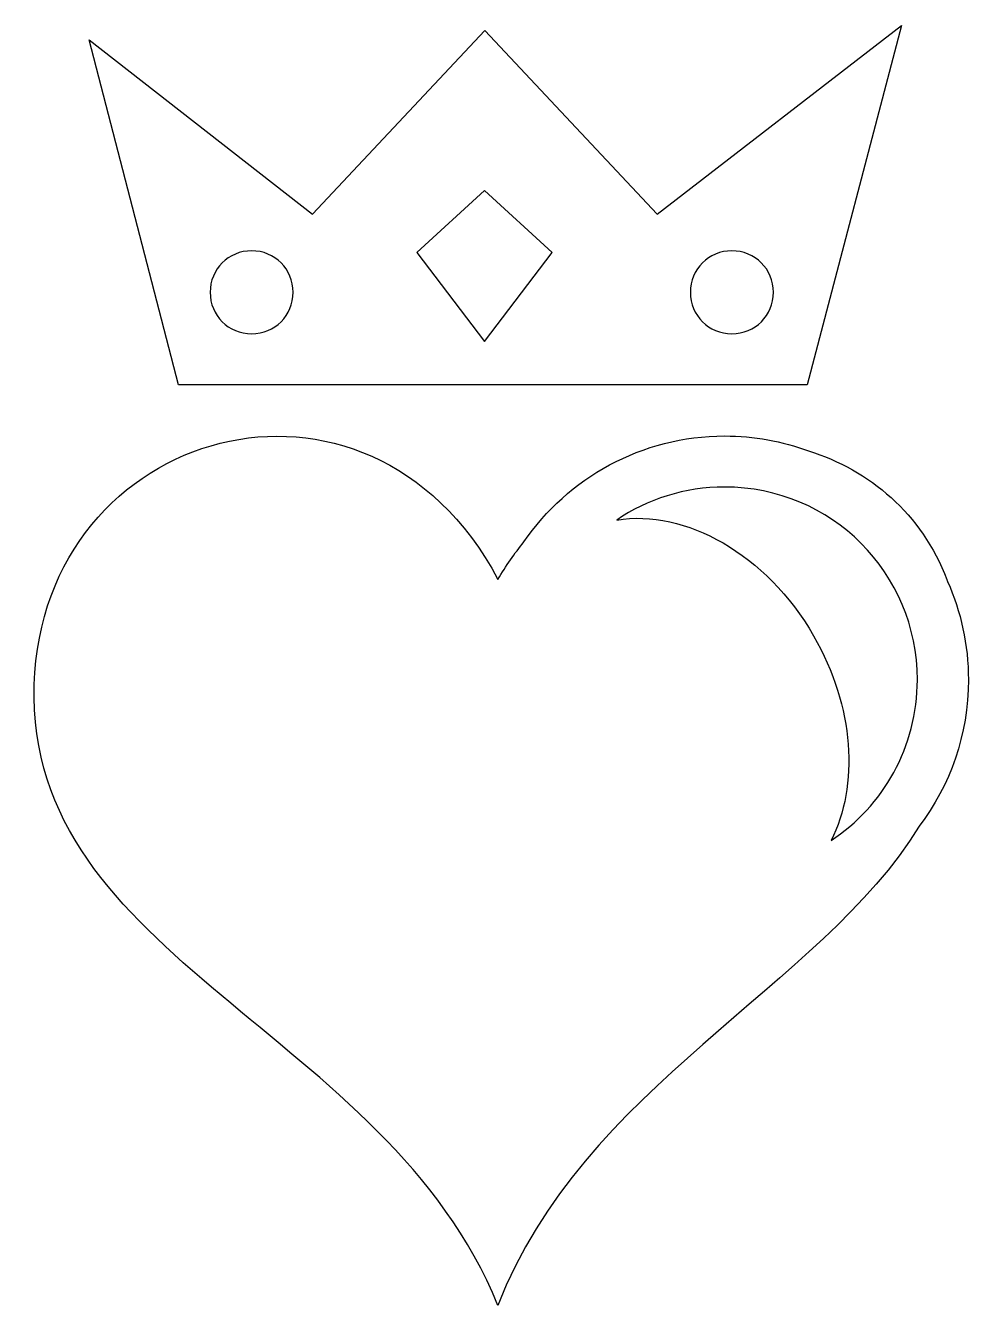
# Model space of a CAD drawing. Header units: centimetres. Extents: x -7.3 to 7.2, y -9.9 to 9.8.
import ezdxf

# ---------------------------------------------------------------- set-up
doc = ezdxf.new("R2010")
doc.units = ezdxf.units.CM
doc.header["$MEASUREMENT"] = 0
doc.layers.add('Layer 1', color=7, linetype='Continuous')

msp = doc.modelspace()

# ---------------------------------------------------------------- linework, layer by layer
at = {"layer": 'Layer 1'}
for points, knots in [([(6.18815, 9.82514), (6.18815, 9.82514), (2.42069, 6.91816), (2.42069, 6.91816), (2.42069, 6.91816), (2.42069, 6.91816), (-0.23851, 9.75134), (-0.23851, 9.75134), (-0.23851, 9.75134), (-0.23851, 9.75134), (-2.89906, 6.91816), (-2.89906, 6.91816), (-2.89906, 6.91816), (-2.89906, 6.91816), (-6.34628, 9.60375), (-6.34628, 9.60375), (-6.34628, 9.60375), (-6.34628, 9.60375), (-4.96789, 4.28401), (-4.96789, 4.28401), (-4.96789, 4.28401), (-4.96789, 4.28401), (4.73601, 4.28401), (4.73601, 4.28401), (4.73601, 4.28401), (4.73601, 4.28401), (6.18815, 9.82514), (6.18815, 9.82514)], [0, 0, 0, 0, 0.125, 0.125, 0.125, 0.125, 0.25, 0.25, 0.25, 0.25, 0.375, 0.375, 0.375, 0.375, 0.5, 0.5, 0.5, 0.5, 0.625, 0.625, 0.625, 0.625, 0.75, 0.75, 0.75, 0.75, 1, 1, 1, 1]), ([(-0.24643, 7.27925), (-0.24643, 7.27925), (0.79723, 6.3252), (0.79723, 6.3252), (0.79723, 6.3252), (0.79723, 6.3252), (-0.24643, 4.95348), (-0.24643, 4.95348), (-0.24643, 4.95348), (-0.24643, 4.95348), (-1.29009, 6.3252), (-1.29009, 6.3252), (-1.29009, 6.3252), (-1.29009, 6.3252), (-0.24643, 7.27925), (-0.24643, 7.27925)], [0, 0, 0, 0, 0.2, 0.2, 0.2, 0.2, 0.4, 0.4, 0.4, 0.4, 0.6, 0.6, 0.6, 0.6, 1, 1, 1, 1]), ([(-3.83859, 6.35029), (-3.48037, 6.35029), (-3.19823, 6.06819), (-3.19823, 5.70976), (-3.19823, 5.70976), (-3.19823, 5.35163), (-3.48033, 5.0707), (-3.83863, 5.0707), (-3.83863, 5.0707), (-4.19697, 5.0707), (-4.47916, 5.35162), (-4.47916, 5.7098), (-4.47916, 5.7098), (-4.47916, 6.06798), (-4.19693, 6.35025), (-3.83863, 6.35025), (-3.83863, 6.35025), (-3.83863, 6.35025), (-3.83859, 6.35029), (-3.83859, 6.35029)], [0, 0, 0, 0, 0.16666667, 0.16666667, 0.16666667, 0.16666667, 0.33333333, 0.33333333, 0.33333333, 0.33333333, 0.5, 0.5, 0.5, 0.5, 0.66666667, 0.66666667, 0.66666667, 0.66666667, 1, 1, 1, 1]), ([(3.57243, 6.35029), (3.93065, 6.35029), (4.21279, 6.06819), (4.21279, 5.70976), (4.21279, 5.70976), (4.21279, 5.35163), (3.93069, 5.0707), (3.57239, 5.0707), (3.57239, 5.0707), (3.21405, 5.0707), (2.93186, 5.35162), (2.93186, 5.7098), (2.93186, 5.7098), (2.93186, 6.06798), (3.21409, 6.35025), (3.57239, 6.35025), (3.57239, 6.35025), (3.57239, 6.35025), (3.57243, 6.35029), (3.57243, 6.35029)], [0, 0, 0, 0, 0.16666667, 0.16666667, 0.16666667, 0.16666667, 0.33333333, 0.33333333, 0.33333333, 0.33333333, 0.5, 0.5, 0.5, 0.5, 0.66666667, 0.66666667, 0.66666667, 0.66666667, 1, 1, 1, 1]), ([(3.4617, 3.49341), (2.17781, 3.49341), (1.04134, 2.84529), (0.36235, 1.8594), (0.36235, 1.8594), (0.21877, 1.68128), (0.08446, 1.48874), (-0.03698, 1.27959), (-0.03698, 1.27959), (-2.0486, 5.05641), (-7.06832, 3.64901), (-7.19364, -0.34261), (-7.19364, -0.34261), (-7.32719, -4.59681), (-1.75979, -5.67424), (-0.03689, -9.92132), (-0.03689, -9.92132), (1.25724, -6.55185), (4.9364, -5.01571), (6.46482, -2.5275), (6.46482, -2.5275), (6.94005, -1.89772), (7.22258, -1.11479), (7.22258, -0.26755), (7.22258, -0.26755), (7.22258, 0.2719), (7.10683, 0.78475), (6.90101, 1.24923), (6.90101, 1.24923), (6.89806, 1.25724), (6.89485, 1.26492), (6.89173, 1.27284), (6.89173, 1.27284), (6.89097, 1.2747), (6.88996, 1.27638), (6.8892, 1.27815), (6.8892, 1.27815), (6.49902, 2.29684), (5.69914, 2.96723), (4.75706, 3.2627), (4.75706, 3.2627), (4.75706, 3.2627), (4.7531, 3.26397), (4.7531, 3.26397), (4.7531, 3.26397), (4.3501, 3.41198), (3.91497, 3.49336), (3.46166, 3.49336), (3.46166, 3.49336), (3.46166, 3.49336), (3.4617, 3.49341), (3.4617, 3.49341)], [0, 0, 0, 0, 0.07142857, 0.07142857, 0.07142857, 0.07142857, 0.14285714, 0.14285714, 0.14285714, 0.14285714, 0.21428571, 0.21428571, 0.21428571, 0.21428571, 0.28571429, 0.28571429, 0.28571429, 0.28571429, 0.35714286, 0.35714286, 0.35714286, 0.35714286, 0.42857143, 0.42857143, 0.42857143, 0.42857143, 0.5, 0.5, 0.5, 0.5, 0.57142857, 0.57142857, 0.57142857, 0.57142857, 0.64285714, 0.64285714, 0.64285714, 0.64285714, 0.71428571, 0.71428571, 0.71428571, 0.71428571, 0.78571429, 0.78571429, 0.78571429, 0.78571429, 0.85714286, 0.85714286, 0.85714286, 0.85714286, 1, 1, 1, 1]), ([(3.4617, 2.70529), (5.10819, 2.70529), (6.43454, 1.37898), (6.43454, -0.26755), (6.43454, -0.26755), (6.43454, -1.30678), (5.90618, -2.219), (5.10229, -2.75015), (5.10229, -2.75015), (5.53493, -1.90468), (5.4651, -0.68544), (4.83347, 0.40857), (4.83347, 0.40857), (4.10346, 1.67298), (2.85141, 2.3709), (1.79472, 2.19674), (1.79472, 2.19674), (2.26966, 2.51798), (2.84293, 2.70537), (3.4617, 2.70537), (3.4617, 2.70537), (3.4617, 2.70537), (3.4617, 2.70529), (3.4617, 2.70529)], [0, 0, 0, 0, 0.14285714, 0.14285714, 0.14285714, 0.14285714, 0.28571429, 0.28571429, 0.28571429, 0.28571429, 0.42857143, 0.42857143, 0.42857143, 0.42857143, 0.57142857, 0.57142857, 0.57142857, 0.57142857, 0.71428571, 0.71428571, 0.71428571, 0.71428571, 1, 1, 1, 1])]:
    msp.add_open_spline(points, degree=3, knots=knots, dxfattribs=at)

doc.saveas('drawing.dxf')
